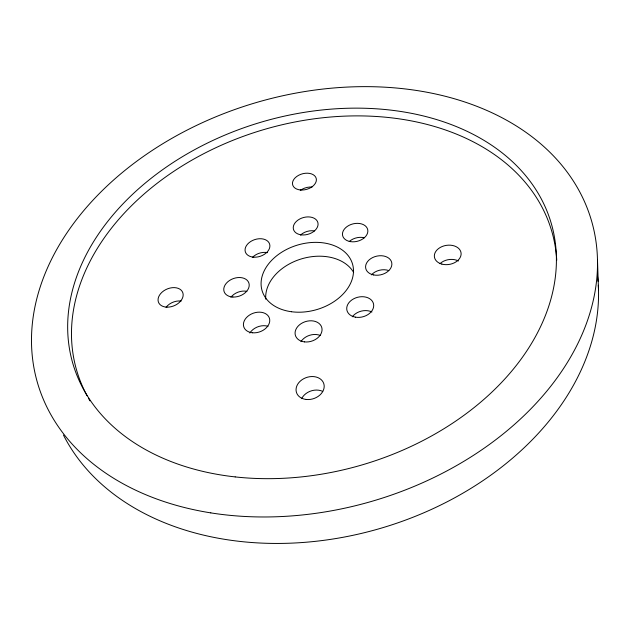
<?xml version="1.0" encoding="UTF-8"?>
<svg xmlns="http://www.w3.org/2000/svg" width="630" height="630" viewBox="0 0 630 630"><rect width="100%" height="100%" fill="white"/><g stroke="black" fill="none" stroke-linecap="round" stroke-linejoin="round"><path stroke-width="0.94" d="M597.468 259.45L598.5 290.162M265.758 299.179A46.549 33.634 -16.4 0 1 301.298 258.93A46.549 33.634 -16.4 0 1 353.65 272.467M249.85 333.05A13.364 9.859 -19.7 0 1 268.01 326.285M300.975 341.665A13.592 10.237 -17.2 0 1 320.276 335.459M352.359 316.78A13.506 10.088 -14 0 1 371.936 311.976M371.424 274.869A13.151 9.544 -12.8 0 1 388.812 270.577M349.256 241.526A12.742 8.97 -13.7 0 1 364.329 237.786M300.471 235.084A12.513 8.686 -15.8 0 1 314.496 230.934M252.354 257.528A12.6 8.788 -18.2 0 1 267.569 252.661M230.911 297.242A12.954 9.253 -19.8 0 1 246.881 291.328M597.571 276.531A281.027 206.963 -16.4 0 1 598.035 281.358M598.303 285.256A281.027 206.963 -16.4 0 1 376.323 529.554A281.027 206.963 -16.4 0 1 63.465 435.078M300.313 190.473A12.065 8.064 -15.4 0 1 312.039 187.078M439.921 263.702A13.325 9.631 -9.3 0 1 458.459 260.985M301.675 398.632A14.167 11.112 -18.3 0 1 322.749 391.411M166.036 307.306A12.915 9.08 -22.7 0 1 181.164 301.053M87.066 395.742A247.527 178.542 -16.4 0 1 265.577 129.079A247.527 178.542 -16.4 0 1 556.747 260.221M89.964 400.853A247.527 178.542 -16.4 0 1 88.483 398.302M291.446 311.732A47.132 33.658 -16.4 0 0 352.8 265.072A47.132 33.658 -16.4 0 0 277.625 255.055A47.132 33.658 -16.4 0 0 291.446 311.732M232.903 297.037A13.112 9.253 -19.7 0 0 248.866 282.949A13.112 9.253 -19.7 0 0 227.706 281.87A13.112 9.253 -19.7 0 0 232.903 297.037M252.63 332.79A13.529 9.867 -19.6 0 0 269.443 318.292A13.529 9.867 -19.6 0 0 247.684 316.418A13.529 9.867 -19.6 0 0 252.63 332.79M304.495 341.893A13.765 10.253 -17.2 0 0 321.741 327.411A13.765 10.253 -17.2 0 0 299.447 324.867A13.765 10.253 -17.2 0 0 304.495 341.893M355.336 317.142A13.679 10.104 -14.1 0 0 373.551 304.014A13.679 10.104 -14.1 0 0 351.76 299.998A13.679 10.104 -14.1 0 0 355.336 317.142M373.7 274.956A13.317 9.552 -12.8 0 0 391.766 262.797A13.317 9.552 -12.8 0 0 370.7 258.686A13.317 9.552 -12.8 0 0 373.7 274.956M350.524 241.636A12.899 8.977 -13.8 0 0 367.723 229.682A12.899 8.977 -13.8 0 0 347.232 226.438A12.899 8.977 -13.8 0 0 350.524 241.636M301.156 234.84A12.663 8.678 -15.8 0 0 317.93 222.807A12.663 8.678 -15.8 0 0 297.888 220.154A12.663 8.678 -15.8 0 0 301.156 234.84M253.74 257.174A12.75 8.788 -18.1 0 0 269.601 244.015A12.75 8.788 -18.1 0 0 249.078 242.684A12.75 8.788 -18.1 0 0 253.74 257.174M210.798 512.883A288.619 207.585 -16.4 0 0 594.405 232.446A288.619 207.585 -16.4 0 0 138.316 160.091A288.619 207.585 -16.4 0 0 210.798 512.883M166.871 307.149A13.073 9.08 -22.6 0 0 182.865 292.871A13.073 9.08 -22.6 0 0 162.083 292.139A13.073 9.08 -22.6 0 0 166.871 307.149M300.352 189.961A12.206 8.056 -15.5 0 0 316.213 178.408A12.206 8.056 -15.5 0 0 296.746 176.471A12.206 8.056 -15.5 0 0 300.352 189.961M441.843 264.096A13.49 9.647 -9.4 0 0 461.097 253.166A13.49 9.647 -9.4 0 0 440.252 247.448A13.49 9.647 -9.4 0 0 441.843 264.096M306.211 399.459A14.356 11.151 -18.3 0 0 323.788 383.639A14.356 11.151 -18.3 0 0 300.36 381.055A14.356 11.151 -18.3 0 0 306.211 399.459M235.179 476.91A249.259 178.652 -16.4 0 0 551.36 223.752A249.259 178.652 -16.4 0 0 149.562 179.558A249.259 178.652 -16.4 0 0 235.179 476.91"/></g></svg>
